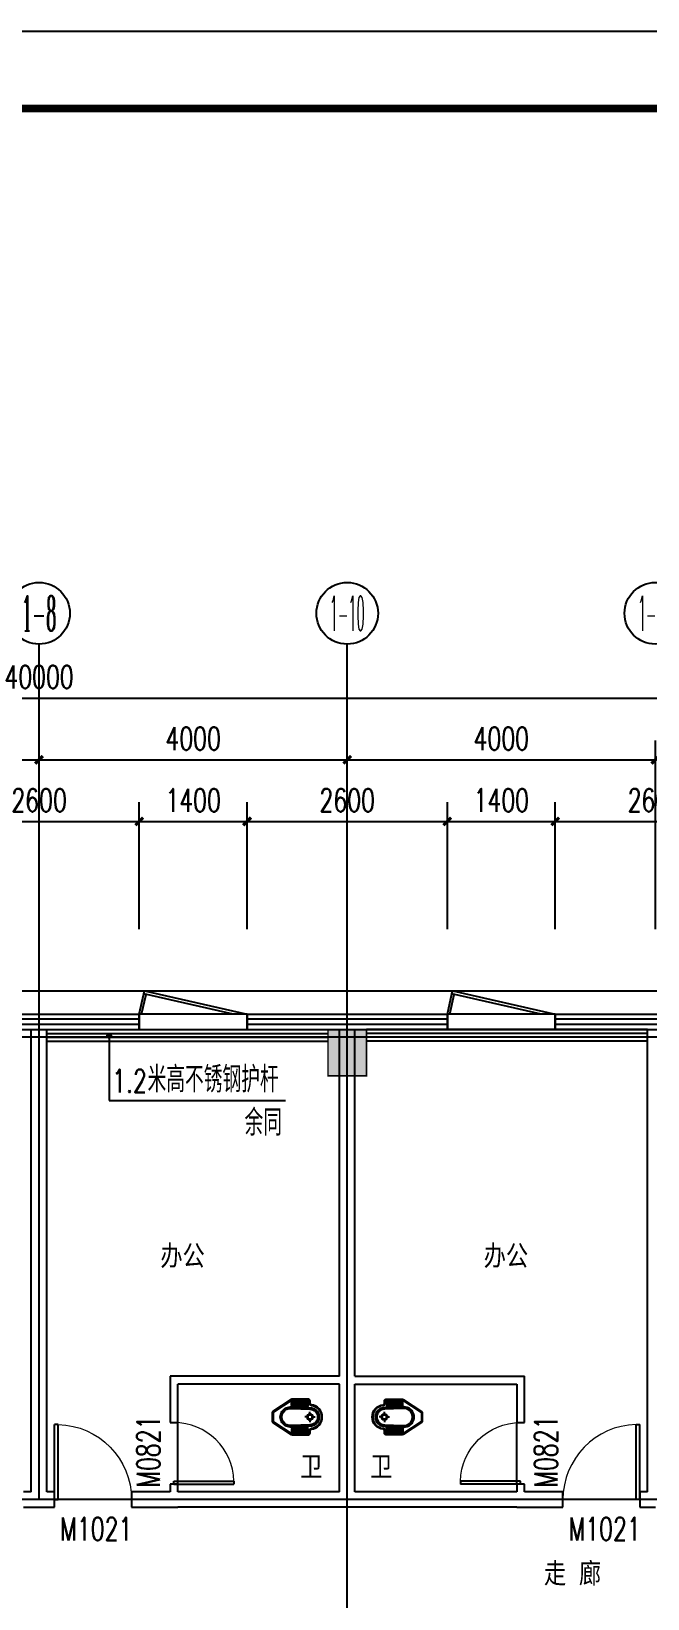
# Model space of a CAD drawing. Extents: x -6243262 to 3079315, y -2914302 to 172723.
# Drawn here: x -2290550 to -2282550, y -711687 to -691350 of the extents above; entities that cross this region are included whole.
import ezdxf
from ezdxf.enums import TextEntityAlignment as Align

# ---------------------------------------------------------------- set-up
doc = ezdxf.new("R2010")
doc.units = 0
doc.header["$LTSCALE"] = 1000
for name, color, linetype in [('0-柱网', 2, 'Continuous'), ('0-铝板', 32, 'Continuous'), ('A-FLOR-OTHER1-ON', 253, 'Continuous'), ('AXIS', 3, 'Continuous'), ('AXIS_TEXT', 7, 'Continuous'), ('DIM_LEAD', 3, 'Continuous'), ('DOTE', 24, 'Continuous'), ('PUB_DIM', 3, 'Continuous'), ('PUB_TEXT', 7, 'Continuous'), ('PUB_TITLE', 4, 'Continuous'), ('STAIR', 2, 'Continuous'), ('WALL', 9, 'Continuous'), ('WINDOW', 4, 'Continuous'), ('WINDOW_TEXT', 7, 'Continuous'), ('洁具', 253, 'Continuous')]:
    doc.layers.add(name, color=color, linetype=linetype)
doc.styles.add('-宋体', font='', dxfattribs={"width": 0.8})
doc.styles.add('_TCH_AXIS', font='COMPLEX', dxfattribs={"bigfont": 'GBCBIG'})
doc.styles.add('_TCH_DIM', font='SIMPLEX', dxfattribs={"bigfont": 'GBCBIG'})
doc.styles.add('_TCH_DIM_T3', font='SIMPLEX', dxfattribs={"width": 0.705882, "bigfont": 'GBCBIG'})
doc.styles.add('_TCH_WINDOW', font='SIMPLEX', dxfattribs={"height": 3.5, "bigfont": 'GBCBIG'})
doc.styles.add('COMPLEX', font='COMPLEX')
doc.styles.get('-宋体').set_extended_font_data('SimSun')
doc.dimstyles.new('_TCH_ARCH&&100', dxfattribs={"dimtxt": 297.5, "dimasz": 100, "dimexe": 250, "dimexo": 300, "dimgap": 126.25, "dimtad": 1, "dimdec": 0, "dimzin": 0, "dimdsep": 46, "dimtxsty": '_TCH_DIM_T3', "dimblk": 'ARCHTICK', "dimcen": 0.09, "dimclrt": 7, "dimazin": 2, "dimtfac": 1, "dimtdec": 0, "dimtix": 1, "dimtmove": 2, "dimatfit": 3, "dimfxl": 0, "dimtolj": 1, "dimtzin": 0, "dimarcsym": 0})

# ---------------------------------------------------------------- blocks, each defined once
blk = doc.blocks.new('$plan$00002871')
at = {"layer": '洁具', "color": 0}
for p, q in [((-15, -490), (-67, -490)), ((0, -475), (0, -423)), ((0, -505), (0, -557)), ((15, -490), (67, -490))]:
    blk.add_line(p, q, dxfattribs=at)
for points in [[(159, -508, -0.88995), (-159, -508, 0.380538), (-179, -491), (-210, -491, -0.414214), (-230, -471), (-230, -258, -0.144595), (-227, -247), (-73, -9, -0.254383), (-56, 0), (56, 0, -0.254383), (73, -9), (227, -247, -0.144595), (230, -258), (230, -471, -0.414214), (210, -491), (179, -491, 0.380538)], [(120, -491), (130, -252, 1.134994), (-130, -252), (-120, -491, 0.992594)], [(105, -490), (115, -251, 1.141146), (-115, -251), (-105, -490, 0.994896)], [(100, -490), (110, -251, 1.143479), (-110, -251), (-100, -490, 0.995777)], [(-149, -264, 1), (-149, -252), (-207, -252, 1), (-207, -264)], [(-148, -287, 1), (-148, -275), (-207, -275, 1), (-207, -287)], [(-147, -307, 1), (-147, -295), (-207, -295, 1), (-207, -307)], [(-146, -330, 1), (-146, -319), (-207, -319, 1), (-207, -330)], [(-146, -352, 1), (-146, -341), (-207, -341, 1), (-207, -352)], [(-145, -376, 1), (-145, -364), (-207, -364, 1), (-207, -376)], [(-144, -399, 1), (-144, -388), (-207, -388, 1), (-207, -399)], [(-149, -263, 1), (-149, -253), (-207, -253, 1), (-207, -263)], [(-148, -286, 1), (-148, -276), (-207, -276, 1), (-207, -286)], [(-147, -306, 1), (-147, -296), (-207, -296, 1), (-207, -306)], [(-146, -329, 1), (-146, -320), (-207, -320, 1), (-207, -329)], [(-146, -351, 1), (-146, -342), (-207, -342, 1), (-207, -351)], [(-145, -375, 1), (-145, -365), (-207, -365, 1), (-207, -375)], [(-144, -398, 1), (-144, -389), (-207, -389, 1), (-207, -398)], [(144, -399, -1), (144, -388), (207, -388, -1), (207, -399)], [(145, -376, -1), (145, -364), (207, -364, -1), (207, -376)], [(144, -398, -1), (144, -389), (207, -389, -1), (207, -398)], [(146, -352, -1), (146, -341), (207, -341, -1), (207, -352)], [(145, -375, -1), (145, -365), (207, -365, -1), (207, -375)], [(146, -330, -1), (146, -319), (207, -319, -1), (207, -330)], [(146, -351, -1), (146, -342), (207, -342, -1), (207, -351)], [(148, -287, -1), (148, -275), (207, -275, -1), (207, -287)], [(147, -307, -1), (147, -295), (207, -295, -1), (207, -307)], [(146, -329, -1), (146, -320), (207, -320, -1), (207, -329)], [(148, -286, -1), (148, -276), (207, -276, -1), (207, -286)], [(147, -306, -1), (147, -296), (207, -296, -1), (207, -306)], [(149, -264, -1), (149, -252), (207, -252, -1), (207, -264)], [(149, -263, -1), (149, -253), (207, -253, -1), (207, -263)], [(-143, -423, 1), (-143, -411), (-207, -411, 1), (-207, -423)], [(-141, -444, 1), (-141, -432), (-207, -432, 1), (-207, -444)], [(-141, -464, 1), (-141, -453), (-207, -453, 1), (-207, -464)], [(-143, -422, 1), (-143, -412), (-207, -412, 1), (-207, -422)], [(-141, -443, 1), (-141, -433), (-207, -433, 1), (-207, -443)], [(-141, -463, 1), (-141, -454), (-207, -454, 1), (-207, -463)], [(141, -444, -1), (141, -432), (207, -432, -1), (207, -444)], [(141, -464, -1), (141, -453), (207, -453, -1), (207, -464)], [(141, -443, -1), (141, -433), (207, -433, -1), (207, -443)], [(141, -463, -1), (141, -454), (207, -454, -1), (207, -463)], [(143, -423, -1), (143, -411), (207, -411, -1), (207, -423)], [(143, -422, -1), (143, -412), (207, -412, -1), (207, -422)]]:
    blk.add_lwpolyline(points, format="xyb", close=True, dxfattribs=at)
blk.add_lwpolyline([(-149, -507, 0.380538), (-179, -481), (-210, -481, -0.414214), (-220, -471), (-220, -258, -0.144595), (-218, -253), (-64, -15, -0.254383), (-56, -10), (56, -10, -0.254383), (64, -15), (218, -253, -0.144595), (220, -258), (220, -471, -0.414214), (210, -481), (179, -481, 0.380538), (149, -507, 0.380538)], format="xyb", dxfattribs=at)
for radius in [40, 31.7]:
    blk.add_circle((0, -490), radius, dxfattribs=at)
blk.add_arc((0, -490), 150, 186.665, 353.335, dxfattribs=at)
blk = doc.blocks.new('1#柱网')
at = {"layer": '0-柱网'}
blk.add_hatch(color=0, dxfattribs=at).paths.add_polyline_path([(517855, 93967), (517855, 93367), (518355, 93367), (518355, 93967)])
at = {"layer": '0-柱网', "color": 0, "const_width": 20}
blk.add_lwpolyline([(517855, 93967), (517855, 93367), (518355, 93367), (518355, 93967), (517855, 93967)], dxfattribs=at)
blk = doc.blocks.new('A$C22252488')
at = {"layer": '0-铝板', "color": 0}
blk.add_lwpolyline([(1218, 0), (60, 261), (69, 300), (1400, 0)], dxfattribs=at)
at = {"layer": 'WINDOW', "color": 0}
for points in [[(0, 0), (60, 261)], [(31, 0), (90, 254)]]:
    blk.add_lwpolyline(points, dxfattribs=at)
blk = doc.blocks.new('_ArchTick')
at = {"color": 0, "linetype": 'ByBlock', "const_width": 0.4}
blk.add_lwpolyline([(-0.5, -0.5), (0.5, 0.5)], dxfattribs=at)
blk = doc.blocks.new('*D801')
at = {"layer": 'Defpoints', "color": 0, "transparency": 16777216}
for p in [(-2281150, -701602), (-2283750, -703302), (-2281150, -703302)]:
    blk.add_point(p, dxfattribs=at)
at = {"layer": 'PUB_DIM', "color": 0, "lineweight": -2, "transparency": 16777216}
for p, q in [((-2283750, -703002), (-2283750, -701352)), ((-2281150, -703002), (-2281150, -701352)), ((-2283750, -701602), (-2281150, -701602))]:
    blk.add_line(p, q, dxfattribs=at)
at = {"layer": 'PUB_DIM', "color": 0, "lineweight": -2, "transparency": 16777216, "xscale": 100, "yscale": 100, "zscale": 100, "rotation": 180}
blk.add_blockref('_ArchTick', (-2283750, -701602), dxfattribs=at)
at = {"layer": 'PUB_DIM', "color": 0, "lineweight": -2, "transparency": 16777216, "xscale": 100, "yscale": 100, "zscale": 100}
blk.add_blockref('_ArchTick', (-2281150, -701602), dxfattribs=at)
at = {"layer": 'PUB_DIM', "color": 7, "transparency": 16777216, "insert": (-2282450, -701327), "char_height": 297.5, "attachment_point": 5, "style": '_TCH_DIM_T3'}
blk.add_mtext('\\A1;2600', dxfattribs=at)
blk = doc.blocks.new('*D802')
at = {"layer": 'Defpoints', "color": 0, "transparency": 16777216}
for p in [(-2283750, -701602), (-2285150, -703302), (-2283750, -703302)]:
    blk.add_point(p, dxfattribs=at)
at = {"layer": 'PUB_DIM', "color": 0, "lineweight": -2, "transparency": 16777216}
for p, q in [((-2285150, -703002), (-2285150, -701352)), ((-2283750, -703002), (-2283750, -701352)), ((-2285150, -701602), (-2283750, -701602))]:
    blk.add_line(p, q, dxfattribs=at)
at = {"layer": 'PUB_DIM', "color": 0, "lineweight": -2, "transparency": 16777216, "xscale": 100, "yscale": 100, "zscale": 100, "rotation": 180}
blk.add_blockref('_ArchTick', (-2285150, -701602), dxfattribs=at)
at = {"layer": 'PUB_DIM', "color": 0, "lineweight": -2, "transparency": 16777216, "xscale": 100, "yscale": 100, "zscale": 100}
blk.add_blockref('_ArchTick', (-2283750, -701602), dxfattribs=at)
at = {"layer": 'PUB_DIM', "color": 7, "transparency": 16777216, "insert": (-2284450, -701327), "char_height": 297.5, "attachment_point": 5, "style": '_TCH_DIM_T3'}
blk.add_mtext('\\A1;1400', dxfattribs=at)
blk = doc.blocks.new('*D803')
at = {"layer": 'Defpoints', "color": 0, "transparency": 16777216}
for p in [(-2285150, -701602), (-2287750, -703302), (-2285150, -703302)]:
    blk.add_point(p, dxfattribs=at)
at = {"layer": 'PUB_DIM', "color": 0, "lineweight": -2, "transparency": 16777216}
for p, q in [((-2287750, -703002), (-2287750, -701352)), ((-2285150, -703002), (-2285150, -701352)), ((-2287750, -701602), (-2285150, -701602))]:
    blk.add_line(p, q, dxfattribs=at)
at = {"layer": 'PUB_DIM', "color": 0, "lineweight": -2, "transparency": 16777216, "xscale": 100, "yscale": 100, "zscale": 100, "rotation": 180}
blk.add_blockref('_ArchTick', (-2287750, -701602), dxfattribs=at)
at = {"layer": 'PUB_DIM', "color": 0, "lineweight": -2, "transparency": 16777216, "xscale": 100, "yscale": 100, "zscale": 100}
blk.add_blockref('_ArchTick', (-2285150, -701602), dxfattribs=at)
at = {"layer": 'PUB_DIM', "color": 7, "transparency": 16777216, "insert": (-2286450, -701327), "char_height": 297.5, "attachment_point": 5, "style": '_TCH_DIM_T3'}
blk.add_mtext('\\A1;2600', dxfattribs=at)
blk = doc.blocks.new('*D804')
at = {"layer": 'Defpoints', "color": 0, "transparency": 16777216}
for p in [(-2287750, -701602), (-2289150, -703302), (-2287750, -703302)]:
    blk.add_point(p, dxfattribs=at)
at = {"layer": 'PUB_DIM', "color": 0, "lineweight": -2, "transparency": 16777216}
for p, q in [((-2289150, -703002), (-2289150, -701352)), ((-2287750, -703002), (-2287750, -701352)), ((-2289150, -701602), (-2287750, -701602))]:
    blk.add_line(p, q, dxfattribs=at)
at = {"layer": 'PUB_DIM', "color": 0, "lineweight": -2, "transparency": 16777216, "xscale": 100, "yscale": 100, "zscale": 100, "rotation": 180}
blk.add_blockref('_ArchTick', (-2289150, -701602), dxfattribs=at)
at = {"layer": 'PUB_DIM', "color": 0, "lineweight": -2, "transparency": 16777216, "xscale": 100, "yscale": 100, "zscale": 100}
blk.add_blockref('_ArchTick', (-2287750, -701602), dxfattribs=at)
at = {"layer": 'PUB_DIM', "color": 7, "transparency": 16777216, "insert": (-2288450, -701327), "char_height": 297.5, "attachment_point": 5, "style": '_TCH_DIM_T3'}
blk.add_mtext('\\A1;1400', dxfattribs=at)
blk = doc.blocks.new('*D805')
at = {"layer": 'Defpoints', "color": 0, "transparency": 16777216}
for p in [(-2289150, -701602), (-2291750, -703302), (-2289150, -703302)]:
    blk.add_point(p, dxfattribs=at)
at = {"layer": 'PUB_DIM', "color": 0, "lineweight": -2, "transparency": 16777216}
for p, q in [((-2291750, -703002), (-2291750, -701352)), ((-2289150, -703002), (-2289150, -701352)), ((-2291750, -701602), (-2289150, -701602))]:
    blk.add_line(p, q, dxfattribs=at)
at = {"layer": 'PUB_DIM', "color": 0, "lineweight": -2, "transparency": 16777216, "xscale": 100, "yscale": 100, "zscale": 100, "rotation": 180}
blk.add_blockref('_ArchTick', (-2291750, -701602), dxfattribs=at)
at = {"layer": 'PUB_DIM', "color": 0, "lineweight": -2, "transparency": 16777216, "xscale": 100, "yscale": 100, "zscale": 100}
blk.add_blockref('_ArchTick', (-2289150, -701602), dxfattribs=at)
at = {"layer": 'PUB_DIM', "color": 7, "transparency": 16777216, "insert": (-2290450, -701327), "char_height": 297.5, "attachment_point": 5, "style": '_TCH_DIM_T3'}
blk.add_mtext('\\A1;2600', dxfattribs=at)
blk = doc.blocks.new('*D1227')
at = {"layer": 'AXIS', "color": 0, "lineweight": -2, "transparency": 16777216}
for p, q in [((-2286450, -703002), (-2286450, -700552)), ((-2282450, -703002), (-2282450, -700552)), ((-2286450, -700802), (-2282450, -700802))]:
    blk.add_line(p, q, dxfattribs=at)
at = {"layer": 'Defpoints', "color": 0, "transparency": 16777216}
for p in [(-2282450, -700802), (-2286450, -703302), (-2282450, -703302)]:
    blk.add_point(p, dxfattribs=at)
at = {"layer": 'AXIS', "color": 0, "lineweight": -2, "transparency": 16777216, "xscale": 100, "yscale": 100, "zscale": 100, "rotation": 180}
blk.add_blockref('_ArchTick', (-2286450, -700802), dxfattribs=at)
at = {"layer": 'AXIS', "color": 0, "lineweight": -2, "transparency": 16777216, "xscale": 100, "yscale": 100, "zscale": 100}
blk.add_blockref('_ArchTick', (-2282450, -700802), dxfattribs=at)
at = {"layer": 'AXIS', "color": 7, "transparency": 16777216, "insert": (-2284450, -700527), "char_height": 297.5, "attachment_point": 5, "style": '_TCH_DIM_T3'}
blk.add_mtext('\\A1;4000', dxfattribs=at)
blk = doc.blocks.new('*D1228')
at = {"layer": 'AXIS', "color": 0, "lineweight": -2, "transparency": 16777216}
for p, q in [((-2290450, -703002), (-2290450, -700552)), ((-2286450, -703002), (-2286450, -700552)), ((-2290450, -700802), (-2286450, -700802))]:
    blk.add_line(p, q, dxfattribs=at)
at = {"layer": 'Defpoints', "color": 0, "transparency": 16777216}
for p in [(-2286450, -700802), (-2290450, -703302), (-2286450, -703302)]:
    blk.add_point(p, dxfattribs=at)
at = {"layer": 'AXIS', "color": 0, "lineweight": -2, "transparency": 16777216, "xscale": 100, "yscale": 100, "zscale": 100, "rotation": 180}
blk.add_blockref('_ArchTick', (-2290450, -700802), dxfattribs=at)
at = {"layer": 'AXIS', "color": 0, "lineweight": -2, "transparency": 16777216, "xscale": 100, "yscale": 100, "zscale": 100}
blk.add_blockref('_ArchTick', (-2286450, -700802), dxfattribs=at)
at = {"layer": 'AXIS', "color": 7, "transparency": 16777216, "insert": (-2288450, -700527), "char_height": 297.5, "attachment_point": 5, "style": '_TCH_DIM_T3'}
blk.add_mtext('\\A1;4000', dxfattribs=at)
blk = doc.blocks.new('*D1229')
at = {"layer": 'AXIS', "color": 0, "lineweight": -2, "transparency": 16777216}
for p, q in [((-2294450, -703002), (-2294450, -700552)), ((-2290450, -703002), (-2290450, -700552)), ((-2294450, -700802), (-2290450, -700802))]:
    blk.add_line(p, q, dxfattribs=at)
at = {"layer": 'Defpoints', "color": 0, "transparency": 16777216}
for p in [(-2290450, -700802), (-2294450, -703302), (-2290450, -703302)]:
    blk.add_point(p, dxfattribs=at)
at = {"layer": 'AXIS', "color": 0, "lineweight": -2, "transparency": 16777216, "xscale": 100, "yscale": 100, "zscale": 100, "rotation": 180}
blk.add_blockref('_ArchTick', (-2294450, -700802), dxfattribs=at)
at = {"layer": 'AXIS', "color": 0, "lineweight": -2, "transparency": 16777216, "xscale": 100, "yscale": 100, "zscale": 100}
blk.add_blockref('_ArchTick', (-2290450, -700802), dxfattribs=at)
at = {"layer": 'AXIS', "color": 7, "transparency": 16777216, "insert": (-2292450, -700527), "char_height": 297.5, "attachment_point": 5, "style": '_TCH_DIM_T3'}
blk.add_mtext('\\A1;4000', dxfattribs=at)
blk = doc.blocks.new('*D1234')
at = {"layer": 'AXIS', "color": 0, "lineweight": -2, "transparency": 16777216}
for p, q in [((-2310450, -703002), (-2310450, -699752)), ((-2270450, -703002), (-2270450, -699752)), ((-2310450, -700002), (-2270450, -700002))]:
    blk.add_line(p, q, dxfattribs=at)
at = {"layer": 'Defpoints', "color": 0, "transparency": 16777216}
for p in [(-2270450, -700002), (-2310450, -703302), (-2270450, -703302)]:
    blk.add_point(p, dxfattribs=at)
at = {"layer": 'AXIS', "color": 0, "lineweight": -2, "transparency": 16777216, "xscale": 100, "yscale": 100, "zscale": 100, "rotation": 180}
blk.add_blockref('_ArchTick', (-2310450, -700002), dxfattribs=at)
at = {"layer": 'AXIS', "color": 0, "lineweight": -2, "transparency": 16777216, "xscale": 100, "yscale": 100, "zscale": 100}
blk.add_blockref('_ArchTick', (-2270450, -700002), dxfattribs=at)
at = {"layer": 'AXIS', "color": 7, "transparency": 16777216, "insert": (-2290450, -699727), "char_height": 297.5, "attachment_point": 5, "style": '_TCH_DIM_T3'}
blk.add_mtext('\\A1;40000', dxfattribs=at)
blk = doc.blocks.new('$DorLib2D$00000001')
at = {"color": 0}
for p, q in [((0.45, 0.975), (0.5, 0.975)), ((0.45, 0), (0.45, 0.975)), ((0.5, 0), (0.5, 0.975)), ((0.5, 0), (0.45, 0))]:
    blk.add_line(p, q, dxfattribs=at)
at = {"color": 0, "lineweight": 13}
blk.add_arc((0.475, 0), 0.975, 91.4693, 180, dxfattribs=at)
blk = doc.blocks.new('_AXISO')
at = {"color": 0}
blk.add_circle((0, 0), 0.5, dxfattribs=at)
at = {"layer": 'AXIS_TEXT', "color": 0, "style": 'COMPLEX', "width": 1.041667}
blk.add_attdef('A', text='', height=0.56, dxfattribs=at).set_placement((-0.25, -0.28), (0.25, -0.28), align=Align.FIT)
blk = doc.blocks.new('$WINLIB2D$00000001')
at = {"color": 0}
for points in [[(-0.5, 0.5), (-0.5, -0.5)], [(-0.5, 0.5), (0.5, 0.5)], [(0.5, -0.5), (0.5, 0.5)], [(0.5, 0.1667), (-0.5, 0.1667)], [(0.5, -0.1667), (-0.5, -0.1667)], [(-0.5, -0.5), (0.5, -0.5)]]:
    blk.add_lwpolyline(points, dxfattribs=at)

msp = doc.modelspace()

# ---------------------------------------------------------------- linework, layer by layer
at = {"layer": '0-铝板'}
msp.add_lwpolyline([(-2305350.4, -703801.6), (-2269850.4, -703801.6), (-2269850.4, -712301.6)], dxfattribs=at)
at = {"layer": 'A-FLOR-OTHER1-ON'}
for points in [[(-2290350.4, -704301.6), (-2286700.4, -704301.6)], [(-2282550.4, -704301.6), (-2286200.4, -704301.6)], [(-2290350.4, -704451.6), (-2286700.4, -704451.6)], [(-2282550.4, -704451.6), (-2286200.4, -704451.6)]]:
    msp.add_lwpolyline(points, dxfattribs=at)
at = {"layer": 'AXIS'}
for p, q in [((-2290450.4, -703301.6), (-2290450.4, -699301.6)), ((-2286450.4, -703301.6), (-2286450.4, -699301.6))]:
    msp.add_line(p, q, dxfattribs=at)
at = {"layer": 'DIM_LEAD'}
for p, q in [((-2289540.2, -704380.7), (-2289540.2, -705223.2)), ((-2289540.2, -705223.2), (-2287250, -705223.2))]:
    msp.add_line(p, q, dxfattribs=at)
at = {"layer": 'DIM_LEAD', "const_width": 40}
msp.add_lwpolyline([(-2289540.2, -704360.7, 1), (-2289540.2, -704400.7, 1)], format="xyb", close=True, dxfattribs=at)
at = {"layer": 'DOTE'}
for p, q in [((-2290450.4, -710401.6), (-2290450.4, -703301.6)), ((-2286450.4, -721001.6), (-2286450.4, -703301.6)), ((-2269350.4, -704401.6), (-2311550.4, -704401.6)), ((-2269350.4, -710401.6), (-2311550.4, -710401.6))]:
    msp.add_line(p, q, dxfattribs=at)
at = {"layer": 'PUB_TITLE'}
msp.add_lwpolyline([(-2317982.9, -733350.5), (-2258582.9, -733350.5), (-2258582.9, -691350.5), (-2317982.9, -691350.5)], close=True, dxfattribs=at)
at = {"layer": 'PUB_TITLE', "const_width": 100}
msp.add_lwpolyline([(-2316482.9, -732350.5), (-2259582.9, -732350.5), (-2259582.9, -692350.5), (-2316482.9, -692350.5)], close=True, dxfattribs=at)
at = {"layer": 'STAIR'}
for points in [[(-2290350.4, -704351.6), (-2286700.4, -704351.6)], [(-2290350.4, -704401.6), (-2286700.4, -704401.6)], [(-2282550.4, -704351.6), (-2286200.4, -704351.6)], [(-2282550.4, -704401.6), (-2286200.4, -704401.6)]]:
    msp.add_lwpolyline(points, dxfattribs=at)
at = {"layer": 'WALL'}
for p, q in [((-2287750.4, -704101.6), (-2289150.4, -704101.6)), ((-2289150.4, -704101.6), (-2289150.4, -704301.6)), ((-2287750.4, -704301.6), (-2287750.4, -704101.6)), ((-2283750.4, -704101.6), (-2285150.4, -704101.6)), ((-2285150.4, -704101.6), (-2285150.4, -704301.6)), ((-2283750.4, -704301.6), (-2283750.4, -704101.6)), ((-2290550.4, -710301.6), (-2290550.4, -704301.6)), ((-2290550.4, -704301.6), (-2290350.4, -704301.6)), ((-2290350.4, -710301.6), (-2290350.4, -704301.6)), ((-2289150.4, -704301.6), (-2287750.4, -704301.6)), ((-2286550.4, -708801.6), (-2286550.4, -704301.6)), ((-2286550.4, -704301.6), (-2286350.4, -704301.6)), ((-2286350.4, -708801.6), (-2286350.4, -704301.6)), ((-2285150.4, -704301.6), (-2283750.4, -704301.6)), ((-2282550.4, -710301.6), (-2282550.4, -704301.6)), ((-2286550.4, -708801.6), (-2288750.4, -708801.6)), ((-2288750.4, -708801.6), (-2288750.4, -709401.6)), ((-2286550.4, -708901.6), (-2288650.4, -708901.6)), ((-2288650.4, -709401.6), (-2288650.4, -708901.6)), ((-2286550.4, -710301.6), (-2286550.4, -708901.6)), ((-2286350.4, -708801.6), (-2284150.4, -708801.6)), ((-2286350.4, -710301.6), (-2286350.4, -708901.6)), ((-2286350.4, -708901.6), (-2284250.4, -708901.6)), ((-2284250.4, -708901.6), (-2284250.4, -709401.6)), ((-2284150.4, -709401.6), (-2284150.4, -708801.6)), ((-2288750.4, -709401.6), (-2288650.4, -709401.6)), ((-2284250.4, -709401.6), (-2284150.4, -709401.6)), ((-2290550.4, -710301.6), (-2290650.4, -710301.6)), ((-2290250.4, -710301.6), (-2290350.4, -710301.6)), ((-2290250.4, -710501.6), (-2290250.4, -710301.6)), ((-2288750.4, -710301.6), (-2289250.4, -710301.6)), ((-2289250.4, -710301.6), (-2289250.4, -710501.6)), ((-2288650.4, -710201.6), (-2288750.4, -710201.6)), ((-2288750.4, -710201.6), (-2288750.4, -710301.6)), ((-2288650.4, -710301.6), (-2288650.4, -710201.6)), ((-2286550.4, -710301.6), (-2288650.4, -710301.6)), ((-2284250.4, -710301.6), (-2286350.4, -710301.6)), ((-2284150.4, -710201.6), (-2284250.4, -710201.6)), ((-2284250.4, -710201.6), (-2284250.4, -710301.6)), ((-2284150.4, -710301.6), (-2284150.4, -710201.6)), ((-2283650.4, -710301.6), (-2284150.4, -710301.6)), ((-2283650.4, -710501.6), (-2283650.4, -710301.6)), ((-2282550.4, -710301.6), (-2282650.4, -710301.6)), ((-2282650.4, -710301.6), (-2282650.4, -710501.6)), ((-2290650.4, -710501.6), (-2290450.4, -710501.6)), ((-2290450.4, -710501.6), (-2290250.4, -710501.6)), ((-2289250.4, -710501.6), (-2288650.4, -710501.6)), ((-2286450.4, -710501.6), (-2288650.4, -710501.6)), ((-2284250.4, -710501.6), (-2286450.4, -710501.6)), ((-2284250.4, -710501.6), (-2283650.4, -710501.6)), ((-2282650.4, -710501.6), (-2282450.4, -710501.6))]:
    msp.add_line(p, q, dxfattribs=at)
at = {"layer": 'WINDOW'}
for p, q in [((-2288650.4, -710201.6), (-2288650.4, -709401.6)), ((-2284250.4, -710201.6), (-2284250.4, -709401.6))]:
    msp.add_line(p, q, dxfattribs=at)

# ---------------------------------------------------------------- block references
at = {"color": 8, "xscale": -1, "rotation": 89.99999999997154}
msp.add_blockref('$plan$00002871', (-2287423.4, -709329.4), dxfattribs=at)
at = {"color": 8, "rotation": 270.0000000000284}
msp.add_blockref('$plan$00002871', (-2285477.4, -709329.4), dxfattribs=at)
at = {"layer": '0-柱网'}
msp.add_blockref('1#柱网', (-2804555.4, -798268.8), dxfattribs=at)
at = {"layer": '0-铝板', "color": 8}
for p in [(-2289150.4, -704101.6), (-2285150.4, -704101.6)]:
    msp.add_blockref('A$C22252488', p, dxfattribs=at)
at = {"layer": 'AXIS'}
ref = msp.add_blockref('_AXISO', (-2290450.4, -698901.6), dxfattribs=dict(at, xscale=800, yscale=800, zscale=800))
ref.add_attrib('A', '1-8', dxfattribs={"layer": 'AXIS_TEXT', "height": 452.55, "style": '_TCH_AXIS', "width": 0.381818}).set_placement((-2290676.7, -699127.8), (-2290224.1, -699127.8), align=Align.FIT)
ref = msp.add_blockref('_AXISO', (-2286450.4, -698901.6), dxfattribs=dict(at, xscale=800, yscale=800, zscale=800))
ref.add_attrib('A', '1-10', dxfattribs={"layer": 'AXIS_TEXT', "height": 452.55, "style": '_TCH_AXIS', "width": 0.3}).set_placement((-2286676.7, -699127.8), (-2286224.1, -699127.8), align=Align.FIT)
ref = msp.add_blockref('_AXISO', (-2282450.4, -698901.6), dxfattribs=dict(at, xscale=800, yscale=800, zscale=800))
ref.add_attrib('A', '1-11', dxfattribs={"layer": 'AXIS_TEXT', "height": 452.55, "style": '_TCH_AXIS', "width": 0.323077}).set_placement((-2282676.7, -699127.8), (-2282224.1, -699127.8), align=Align.FIT)
at = {"layer": 'WINDOW', "yscale": -200, "rotation": 180}
for p, xscale, zscale in [((-2290450.4, -704201.6), -2600.000000000007, -2600.000000000007), ((-2286450.4, -704201.6), -2600.000000000007, -2600.000000000007), ((-2282450.4, -704201.6), -2600, -2600)]:
    msp.add_blockref('$WINLIB2D$00000001', p, dxfattribs=dict(at, xscale=xscale, zscale=zscale))
at = {"layer": 'WINDOW'}
ref = msp.add_blockref('$DorLib2D$00000001', (-2289750.4, -710401.6), dxfattribs=dict(at, xscale=1000, yscale=-1000, zscale=1000, rotation=180))
ref.add_attrib('A', 'M1021', (-2290175.4, -710930.2), dxfattribs={"layer": 'WINDOW_TEXT', "height": 297.5, "style": '_TCH_WINDOW', "width": 0.705882})
ref = msp.add_blockref('$DorLib2D$00000001', (-2288700.4, -709801.6), dxfattribs=dict(at, xscale=-800, yscale=-800, zscale=-800, rotation=90))
ref.add_attrib('A', 'M0821', (-2288881.5, -710246.6), dxfattribs={"layer": 'WINDOW_TEXT', "height": 297.5, "rotation": 90, "style": '_TCH_WINDOW', "width": 0.705882})
ref = msp.add_blockref('$DorLib2D$00000001', (-2284200.4, -709801.6), dxfattribs=dict(at, xscale=-800, yscale=800, zscale=-800, rotation=90))
ref.add_attrib('A', 'M0821', (-2283721.7, -710246.6), dxfattribs={"layer": 'WINDOW_TEXT', "height": 297.5, "rotation": 90, "style": '_TCH_WINDOW', "width": 0.705882})
ref = msp.add_blockref('$DorLib2D$00000001', (-2283150.4, -710401.6), dxfattribs=dict(at, xscale=-1000, yscale=-1000, zscale=-1000, rotation=180))
ref.add_attrib('A', 'M1021', (-2283575.4, -710930.2), dxfattribs={"layer": 'WINDOW_TEXT', "height": 297.5, "style": '_TCH_WINDOW', "width": 0.705882})

# ---------------------------------------------------------------- texts
at = {"layer": 'DIM_LEAD', "color": 7, "style": '_TCH_DIM', "width": 0.705882}
msp.add_text('1.2', height=297.5, dxfattribs=at).set_placement((-2289501.7, -705118.2))
at = {"layer": 'DIM_LEAD', "color": 7, "style": '_TCH_DIM'}
for s, p in [('米高不锈钢护杆', (-2289041.7, -705118.2)), ('余同', (-2287783.2, -705678.2))]:
    msp.add_text(s, height=337.59, dxfattribs=at).set_placement(p)
at = {"layer": 'PUB_TEXT', "style": '-宋体', "width": 0.8}
for s, height, p in [('办公', 264.35, (-2288875.6, -707367)), ('办公', 264.35, (-2284678.2, -707367)), ('卫', 264.3, (-2287061.1, -710103.3)), ('卫', 264.3, (-2286152.9, -710103.3)), ('走', 264.3, (-2283896, -711487.7)), ('廊', 264.3, (-2283442.3, -711487.7))]:
    msp.add_text(s, height=height, dxfattribs=at).set_placement(p)

# ---------------------------------------------------------------- dimensions: what is measured, and where the dimension line sits
at = {"layer": 'AXIS'}
for p1, p2, distance, picture, middle in [((-2310450.4, -703301.6), (-2270450.4, -703301.6), 3300, '*D1234', (-2290450.4, -699726.6)), ((-2294450.4, -703301.6), (-2290450.4, -703301.6), 2500, '*D1229', (-2292450.4, -700526.6)), ((-2290450.4, -703301.6), (-2286450.4, -703301.6), 2500, '*D1228', (-2288450.4, -700526.6)), ((-2286450.4, -703301.6), (-2282450.4, -703301.6), 2500, '*D1227', (-2284450.4, -700526.6))]:
    dim = msp.add_aligned_dim(p1=p1, p2=p2, distance=distance, dimstyle='_TCH_ARCH&&100', dxfattribs=at)
    dim.commit()
    dim.dimension.update_dxf_attribs({"geometry": picture, "text_midpoint": middle})
at = {"layer": 'PUB_DIM'}
for p1, p2, picture, middle in [((-2291750.4, -703301.6), (-2289150.4, -703301.6), '*D805', (-2290450.4, -701326.6)), ((-2289150.4, -703301.6), (-2287750.4, -703301.6), '*D804', (-2288450.4, -701326.6)), ((-2287750.4, -703301.6), (-2285150.4, -703301.6), '*D803', (-2286450.4, -701326.6)), ((-2285150.4, -703301.6), (-2283750.4, -703301.6), '*D802', (-2284450.4, -701326.6)), ((-2283750.4, -703301.6), (-2281150.4, -703301.6), '*D801', (-2282450.4, -701326.6))]:
    dim = msp.add_aligned_dim(p1=p1, p2=p2, distance=1700, dimstyle='_TCH_ARCH&&100', dxfattribs=at)
    dim.commit()
    dim.dimension.update_dxf_attribs({"geometry": picture, "text_midpoint": middle})

doc.saveas('drawing.dxf')
